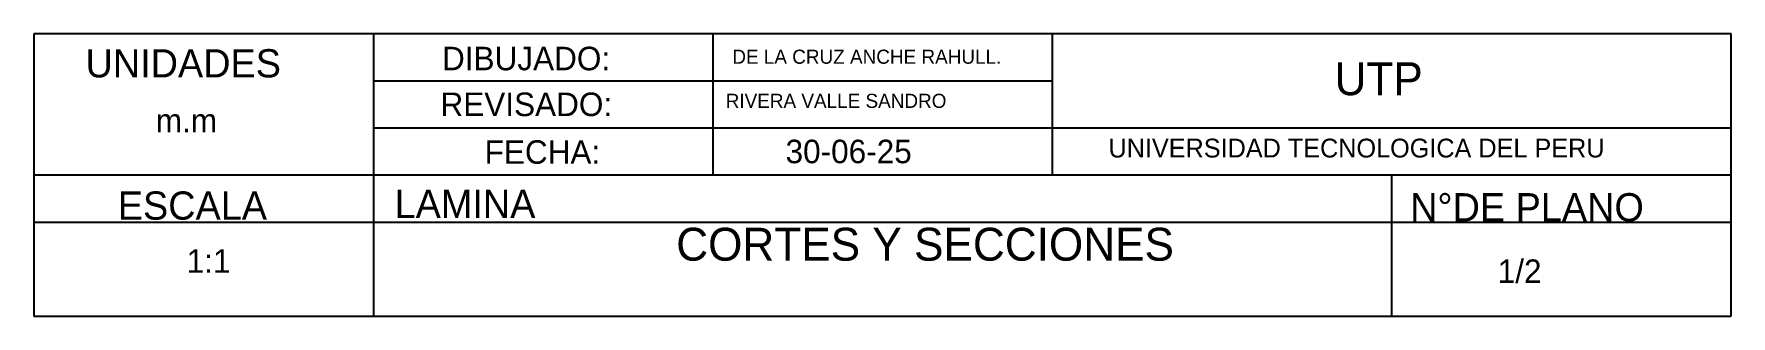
# Model space of a CAD drawing. Header units: millimetres. Extents: x 253 to 433, y 255 to 285.
import ezdxf

# ---------------------------------------------------------------- set-up
doc = ezdxf.new("R2010")
doc.units = ezdxf.units.MM

# ---------------------------------------------------------------- blocks, each defined once
blk = doc.blocks.new('MENBRETE 1')
for p, q in [((0, 30), (-180, 30)), ((-180, 30), (-180, 0)), ((-144, 30), (-144, 0)), ((-108, 30), (-108, 15)), ((-72, 30), (-72, 15)), ((0, 0), (0, 30)), ((-144, 25), (-72, 25)), ((-144, 20), (-72, 20)), ((-72, 20), (0, 20)), ((-180, 15), (0, 15)), ((-180, 15), (-180, 10)), ((-36, 15), (-36, 0)), ((-180, 10), (0, 10)), ((-180, 0), (0, 0))]:
    blk.add_line(p, q)
for s, height, p in [('UNIDADES', 3, (-174.53, 25.37)), ('DIBUJADO:', 2.5, (-136.72, 26.13)), ('DE LA CRUZ ANCHE RAHULL.', 1.5, (-105.93, 26.82)), ('UTP', 3.5, (-42.05, 23.48)), ('REVISADO:', 2.5, (-136.88, 21.26)), ('RIVERA VALLE SANDRO', 1.5, (-106.63, 22.13)), ('m.m', 2.5, (-167.08, 19.53)), ('FECHA:', 2.5, (-132.2, 16.19)), ('30-06-25', 2.5, (-100.28, 16.25)), ('UNIVERSIDAD TECNOLOGICA DEL PERU', 2, (-66.03, 16.86)), ('ESCALA', 3, (-171.11, 10.25)), ('LAMINA', 3, (-141.75, 10.43)), ('N°DE PLANO', 3, (-34.04, 10.07)), ('CORTES Y SECCIONES', 3.5, (-111.88, 5.89)), ('1:1', 2.5, (-163.8, 4.61)), ('1/2', 2.5, (-24.75, 3.52))]:
    blk.add_text(s, height=height).set_placement(p)

msp = doc.modelspace()

# ---------------------------------------------------------------- block references
msp.add_blockref('MENBRETE 1', (432.97, 255.28))

doc.saveas('drawing.dxf')
